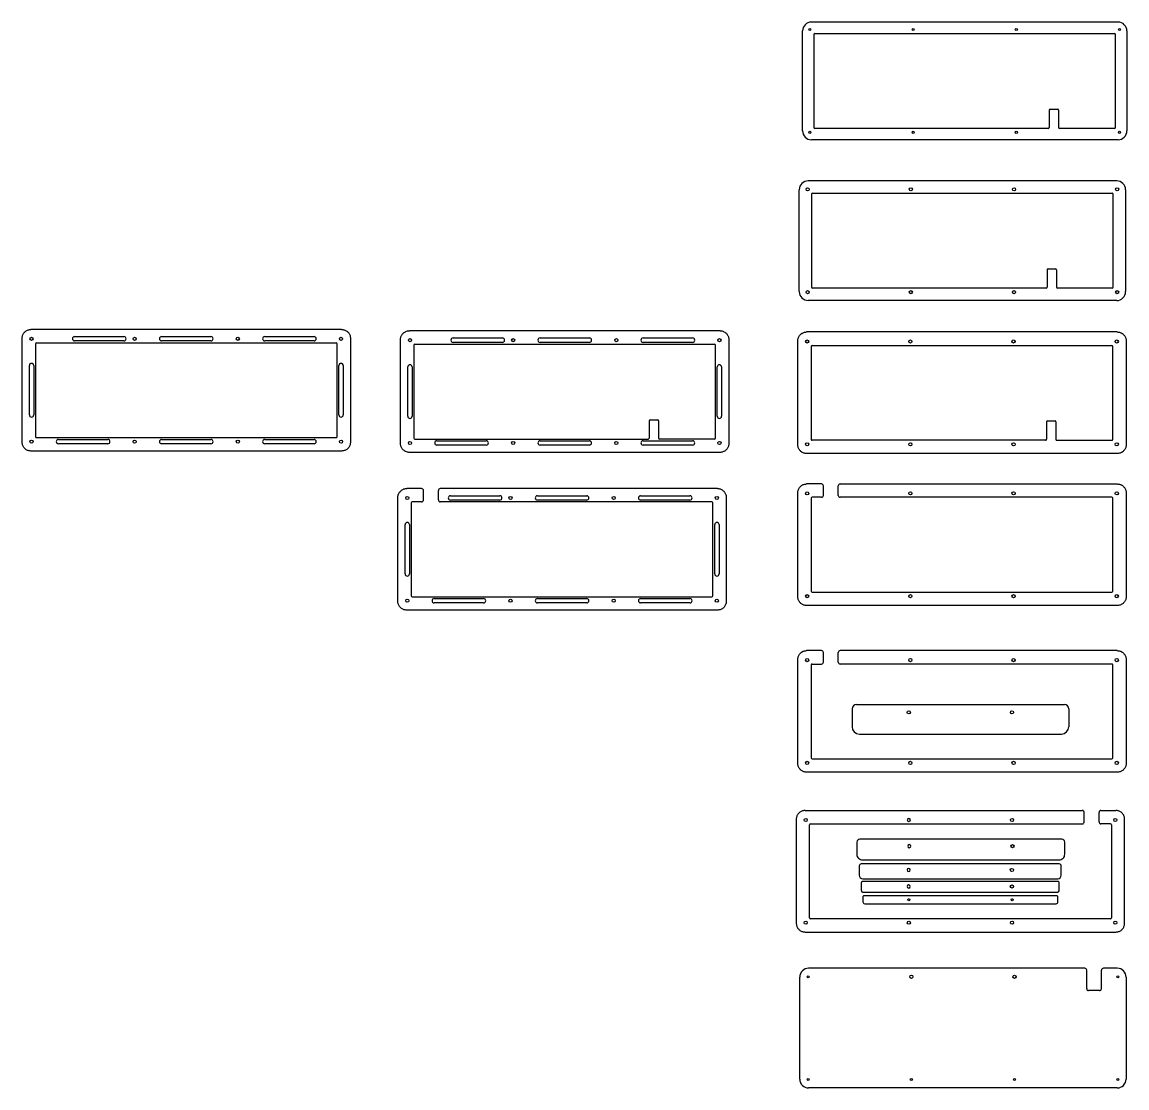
# Model space of a CAD drawing. Header units: inches. Extents: x -761 to 1468, y 32 to 1112.
# Drawn here: x -761 to 359, y 32 to 1112 of the extents above; entities that cross this region are included whole.
import ezdxf

# ---------------------------------------------------------------- set-up
doc = ezdxf.new("R2010")
doc.units = ezdxf.units.IN
doc.header["$MEASUREMENT"] = 0

msp = doc.modelspace()

# ---------------------------------------------------------------- linework, layer by layer
at = {"linetype": 'Continuous'}
for p, q in [((349.9, 1112.1), (39.1, 1112.1)), ((41.6, 1099.6), (41.6, 1005.4)), ((42.6, 1100.6), (346.4, 1100.6)), ((347.4, 1005.4), (347.4, 1099.6)), ((280.2, 1022.9), (280.2, 1005.4)), ((281.2, 1023.9), (288.7, 1023.9)), ((289.7, 1022.9), (289.7, 1005.4)), ((279.2, 1004.4), (42.6, 1004.4)), ((346.4, 1004.4), (290.7, 1004.4)), ((348.5, 951.2), (35.8, 951.2)), ((39.3, 937.6), (39.3, 843.4)), ((40.3, 938.6), (344, 938.6)), ((345, 843.4), (345, 937.6)), ((277.9, 861), (277.9, 843.4)), ((278.9, 862), (286.4, 862)), ((287.4, 861), (287.4, 843.4)), ((276.9, 842.4), (40.3, 842.4)), ((344, 842.4), (288.4, 842.4)), ((-437.1, 800.6), (-751.9, 800.6)), ((-53.5, 799.2), (-368.3, 799.2)), ((349.1, 798), (34.3, 798)), ((-747.3, 786.1), (-747.3, 691.9)), ((-746.3, 787.1), (-442.6, 787.1)), ((-707.6, 793.3), (-657.6, 793.3)), ((-657.6, 788.9), (-707.6, 788.9)), ((-619.5, 793.3), (-569.5, 793.3)), ((-569.5, 788.9), (-619.5, 788.9)), ((-514.9, 793.3), (-464.9, 793.3)), ((-464.9, 788.9), (-514.9, 788.9)), ((-441.6, 691.9), (-441.6, 786.1)), ((-363.8, 784.7), (-363.8, 690.5)), ((-362.8, 785.7), (-59.1, 785.7)), ((-324.1, 791.9), (-274.1, 791.9)), ((-274.1, 787.5), (-324.1, 787.5)), ((-235.9, 791.9), (-185.9, 791.9)), ((-185.9, 787.5), (-235.9, 787.5)), ((-131.4, 791.9), (-81.4, 791.9)), ((-81.4, 787.5), (-131.4, 787.5)), ((-58.1, 690.5), (-58.1, 784.7)), ((39.8, 784.4), (343.6, 784.4)), ((38.8, 783.4), (38.8, 689.2)), ((344.6, 689.2), (344.6, 783.4)), ((-753.5, 714), (-753.5, 764)), ((-749.1, 764), (-749.1, 714)), ((-439.8, 714), (-439.8, 764)), ((-435.4, 764), (-435.4, 714)), ((-370, 712.6), (-370, 762.6)), ((-365.6, 762.6), (-365.6, 712.6)), ((-56.3, 712.6), (-56.3, 762.6)), ((-51.9, 762.6), (-51.9, 712.6)), ((-125.2, 708), (-125.2, 690.5)), ((-124.2, 709), (-116.7, 709)), ((-115.7, 708), (-115.7, 690.5)), ((277.4, 706.8), (277.4, 689.2)), ((278.4, 707.8), (286, 707.8)), ((287, 706.8), (287, 689.2)), ((-746.3, 690.9), (-442.6, 690.9)), ((-724, 689.1), (-674, 689.1)), ((-674, 684.7), (-724, 684.7)), ((-619.5, 689.1), (-569.5, 689.1)), ((-569.5, 684.7), (-619.5, 684.7)), ((-514.9, 689.1), (-464.9, 689.1)), ((-464.9, 684.7), (-514.9, 684.7)), ((-362.8, 689.5), (-126.2, 689.5)), ((-340.5, 687.7), (-290.5, 687.7)), ((-290.5, 683.3), (-340.5, 683.3)), ((-235.9, 687.7), (-185.9, 687.7)), ((-185.9, 683.3), (-235.9, 683.3)), ((-131.4, 687.7), (-81.4, 687.7)), ((-81.4, 683.3), (-131.4, 683.3)), ((-59.1, 689.5), (-114.7, 689.5)), ((276.4, 688.2), (39.8, 688.2)), ((288, 688.2), (343.6, 688.2)), ((-356, 639.3), (-371, 639.3)), ((-56.2, 639.3), (-337, 639.3)), ((49.3, 644), (34.3, 644)), ((51.3, 632.4), (51.3, 642)), ((66.3, 632.4), (66.3, 642)), ((68.3, 644), (349.1, 644)), ((-354, 627.8), (-354, 637.3)), ((-339, 627.8), (-339, 637.3)), ((-326.7, 632), (-276.7, 632)), ((-276.7, 627.6), (-326.7, 627.6)), ((-238.6, 632), (-188.6, 632)), ((-188.6, 627.6), (-238.6, 627.6)), ((-134, 632), (-84, 632)), ((-84, 627.6), (-134, 627.6)), ((38.8, 629.4), (38.8, 535.2)), ((49.3, 630.4), (39.8, 630.4)), ((343.6, 630.4), (68.3, 630.4)), ((344.6, 535.2), (344.6, 629.4)), ((-366.5, 624.8), (-366.5, 530.6)), ((-356, 625.8), (-365.5, 625.8)), ((-61.7, 625.8), (-337, 625.8)), ((-60.7, 530.6), (-60.7, 624.8)), ((-372.7, 552.7), (-372.7, 602.7)), ((-368.3, 602.7), (-368.3, 552.7)), ((-58.9, 552.7), (-58.9, 602.7)), ((-54.5, 602.7), (-54.5, 552.7)), ((-365.5, 529.6), (-61.7, 529.6)), ((-343.2, 527.8), (-293.2, 527.8)), ((-238.6, 527.8), (-188.6, 527.8)), ((-134, 527.8), (-84, 527.8)), ((39.8, 534.2), (343.6, 534.2)), ((-293.2, 523.4), (-343.2, 523.4)), ((-188.6, 523.4), (-238.6, 523.4)), ((-84, 523.4), (-134, 523.4)), ((49.3, 475), (34.3, 475)), ((51.3, 463.4), (51.3, 473)), ((66.3, 463.4), (66.3, 473)), ((349.1, 475), (68.3, 475)), ((38.8, 460.4), (38.8, 366.2)), ((39.8, 461.4), (49.3, 461.4)), ((343.6, 461.4), (68.3, 461.4)), ((344.6, 366.2), (344.6, 460.4)), ((39.8, 365.2), (343.6, 365.2)), ((32.8, 313), (313.6, 313)), ((315.6, 301.4), (315.6, 311)), ((330.6, 301.4), (330.6, 311)), ((332.6, 313), (347.6, 313)), ((37.3, 204.2), (37.3, 298.4)), ((38.3, 299.4), (313.6, 299.4)), ((342.1, 299.4), (332.6, 299.4)), ((343.1, 298.4), (343.1, 204.2)), ((342.1, 203.2), (38.3, 203.2)), ((316.1, 153), (36.3, 153)), ((318.1, 132.4), (318.1, 151)), ((333.1, 132.4), (333.1, 151)), ((349.1, 153), (335.1, 153)), ((331.1, 130.4), (320.1, 130.4))]:
    msp.add_line(p, q, dxfattribs=at)
at = {"color": 0}
for p, q in [((30.1, 1001.9), (30.1, 1103.1)), ((358.9, 1103.1), (358.9, 1001.9)), ((349.9, 992.9), (39.1, 992.9)), ((26.8, 838.9), (26.8, 942.2)), ((357.5, 942.2), (357.5, 838.9)), ((348.5, 829.9), (35.8, 829.9)), ((-760.4, 794.4), (-760.2, 795)), ((-760.2, 795), (-759.9, 795.7)), ((-759.9, 795.7), (-759.5, 796.3)), ((-759.5, 796.3), (-759.1, 796.9)), ((-759.1, 796.9), (-758.7, 797.4)), ((-758.7, 797.4), (-758.2, 797.9)), ((-758.2, 797.9), (-757.7, 798.4)), ((-757.7, 798.4), (-757.2, 798.9)), ((-757.2, 798.9), (-756.6, 799.2)), ((-756.6, 799.2), (-755.9, 799.6)), ((-755.9, 799.6), (-755.3, 799.9)), ((-755.3, 799.9), (-754.6, 800.1)), ((-754.6, 800.1), (-754, 800.3)), ((-754, 800.3), (-753.3, 800.5)), ((-753.3, 800.5), (-752.6, 800.5)), ((-752.6, 800.5), (-751.9, 800.6)), ((-437.1, 800.6), (-436.4, 800.5)), ((-436.4, 800.5), (-435.7, 800.5)), ((-435.7, 800.5), (-435, 800.3)), ((-435, 800.3), (-434.3, 800.1)), ((-434.3, 800.1), (-433.6, 799.9)), ((-433.6, 799.9), (-433, 799.6)), ((-433, 799.6), (-432.4, 799.2)), ((-432.4, 799.2), (-431.8, 798.9)), ((-431.8, 798.9), (-431.2, 798.4)), ((-431.2, 798.4), (-430.7, 797.9)), ((-430.7, 797.9), (-430.2, 797.4)), ((-430.2, 797.4), (-429.8, 796.9)), ((-429.8, 796.9), (-429.4, 796.3)), ((-429.4, 796.3), (-429, 795.7)), ((-429, 795.7), (-428.7, 795)), ((-428.7, 795), (-428.5, 794.4)), ((-376, 794.9), (-375.6, 795.5)), ((-375.6, 795.5), (-375.2, 796.1)), ((-375.2, 796.1), (-374.7, 796.6)), ((-374.7, 796.6), (-374.2, 797.1)), ((-374.2, 797.1), (-373.6, 797.5)), ((-373.6, 797.5), (-373, 797.9)), ((-373, 797.9), (-372.4, 798.3)), ((-372.4, 798.3), (-371.8, 798.6)), ((-371.8, 798.6), (-371.1, 798.8)), ((-371.1, 798.8), (-370.4, 799)), ((-370.4, 799), (-369.7, 799.1)), ((-369.7, 799.1), (-369, 799.2)), ((-369, 799.2), (-368.3, 799.2)), ((-53.5, 799.2), (-52.8, 799.2)), ((-52.8, 799.2), (-52.1, 799.1)), ((-52.1, 799.1), (-51.4, 799)), ((-51.4, 799), (-50.8, 798.8)), ((-50.8, 798.8), (-50.1, 798.6)), ((-50.1, 798.6), (-49.5, 798.3)), ((-49.5, 798.3), (-48.8, 797.9)), ((-48.8, 797.9), (-48.2, 797.5)), ((-48.2, 797.5), (-47.7, 797.1)), ((-47.7, 797.1), (-47.2, 796.6)), ((-47.2, 796.6), (-46.7, 796.1)), ((-46.7, 796.1), (-46.3, 795.5)), ((-46.3, 795.5), (-45.9, 794.9)), ((27.5, 794.8), (27.9, 795.3)), ((27.9, 795.3), (28.5, 795.8)), ((28.5, 795.8), (29, 796.3)), ((29, 796.3), (29.6, 796.6)), ((29.6, 796.6), (30.2, 797)), ((30.2, 797), (30.9, 797.3)), ((30.9, 797.3), (31.5, 797.5)), ((31.5, 797.5), (32.2, 797.7)), ((32.2, 797.7), (32.9, 797.9)), ((32.9, 797.9), (33.6, 797.9)), ((33.6, 797.9), (34.3, 798)), ((349.1, 798), (349.8, 797.9)), ((349.8, 797.9), (350.5, 797.9)), ((350.5, 797.9), (351.2, 797.7)), ((351.2, 797.7), (351.9, 797.5)), ((351.9, 797.5), (352.6, 797.3)), ((352.6, 797.3), (353.2, 797)), ((353.2, 797), (353.8, 796.6)), ((353.8, 796.6), (354.4, 796.3)), ((354.4, 796.3), (355, 795.8)), ((355, 795.8), (355.5, 795.3)), ((355.5, 795.3), (355.9, 794.8)), ((-760.9, 791.6), (-760.8, 792.3)), ((-760.9, 686.3), (-760.9, 791.6)), ((-760.8, 793), (-760.6, 793.7)), ((-760.8, 792.3), (-760.8, 793)), ((-760.6, 793.7), (-760.4, 794.4)), ((-428.5, 794.4), (-428.3, 793.7)), ((-428.3, 793.7), (-428.2, 793)), ((-428.2, 793), (-428.1, 792.3)), ((-428.1, 792.3), (-428.1, 791.6)), ((-428.1, 791.6), (-428.1, 686.3)), ((-377.3, 790.9), (-377.2, 791.6)), ((-377.3, 790.2), (-377.3, 790.9)), ((-377.3, 685), (-377.3, 790.2)), ((-377.2, 791.6), (-377.1, 792.3)), ((-377.1, 792.3), (-376.9, 793)), ((-376.9, 793), (-376.7, 793.7)), ((-376.7, 793.7), (-376.4, 794.3)), ((-376.4, 794.3), (-376, 794.9)), ((-45.9, 794.9), (-45.5, 794.3)), ((-45.5, 794.3), (-45.2, 793.7)), ((-45.2, 793.7), (-45, 793)), ((-45, 793), (-44.8, 792.3)), ((-44.8, 792.3), (-44.6, 791.6)), ((-44.6, 791.6), (-44.6, 790.9)), ((-44.6, 790.9), (-44.5, 790.2)), ((-44.5, 790.2), (-44.5, 685)), ((25.3, 789.7), (25.4, 790.4)), ((25.3, 789), (25.3, 789.7)), ((25.3, 683.7), (25.3, 789)), ((25.4, 790.4), (25.6, 791.1)), ((25.6, 791.1), (25.7, 791.8)), ((25.7, 791.8), (26, 792.4)), ((26, 792.4), (26.3, 793.1)), ((26.3, 793.1), (26.6, 793.7)), ((26.6, 793.7), (27, 794.3)), ((27, 794.3), (27.5, 794.8)), ((355.9, 794.8), (356.4, 794.3)), ((356.4, 794.3), (356.8, 793.7)), ((356.8, 793.7), (357.1, 793.1)), ((357.1, 793.1), (357.4, 792.4)), ((357.4, 792.4), (357.7, 791.8)), ((357.7, 791.8), (357.9, 791.1)), ((357.9, 791.1), (358, 790.4)), ((358, 790.4), (358.1, 789.7)), ((358.1, 789.7), (358.1, 789)), ((358.1, 789), (358.1, 683.7)), ((-760.8, 685.6), (-760.9, 686.3)), ((-760.8, 684.9), (-760.8, 685.6)), ((-760.6, 684.2), (-760.8, 684.9)), ((-760.4, 683.5), (-760.6, 684.2)), ((-760.2, 682.9), (-760.4, 683.5)), ((-428.5, 683.5), (-428.7, 682.9)), ((-428.3, 684.2), (-428.5, 683.5)), ((-428.2, 684.9), (-428.3, 684.2)), ((-428.1, 685.6), (-428.2, 684.9)), ((-428.1, 686.3), (-428.1, 685.6)), ((-377.3, 684.3), (-377.3, 685)), ((-377.2, 683.6), (-377.3, 684.3)), ((-377.1, 682.9), (-377.2, 683.6)), ((-44.6, 683.6), (-44.8, 682.9)), ((-44.5, 685), (-44.6, 684.3)), ((-44.6, 684.3), (-44.6, 683.6)), ((25.3, 683), (25.3, 683.7)), ((358.1, 683.7), (358.1, 683)), ((-759.9, 682.2), (-760.2, 682.9)), ((-759.5, 681.6), (-759.9, 682.2)), ((-759.1, 681), (-759.5, 681.6)), ((-758.7, 680.5), (-759.1, 681)), ((-758.2, 680), (-758.7, 680.5)), ((-757.7, 679.5), (-758.2, 680)), ((-757.2, 679), (-757.7, 679.5)), ((-756.6, 678.7), (-757.2, 679)), ((-755.9, 678.3), (-756.6, 678.7)), ((-755.3, 678), (-755.9, 678.3)), ((-754.6, 677.8), (-755.3, 678)), ((-754, 677.6), (-754.6, 677.8)), ((-753.3, 677.4), (-754, 677.6)), ((-752.6, 677.4), (-753.3, 677.4)), ((-751.9, 677.3), (-752.6, 677.4)), ((-437.1, 677.3), (-751.9, 677.3)), ((-436.4, 677.4), (-437.1, 677.3)), ((-435.7, 677.4), (-436.4, 677.4)), ((-435, 677.6), (-435.7, 677.4)), ((-434.3, 677.8), (-435, 677.6)), ((-433.6, 678), (-434.3, 677.8)), ((-433, 678.3), (-433.6, 678)), ((-432.4, 678.7), (-433, 678.3)), ((-431.8, 679), (-432.4, 678.7)), ((-431.2, 679.5), (-431.8, 679)), ((-430.7, 680), (-431.2, 679.5)), ((-430.2, 680.5), (-430.7, 680)), ((-429.8, 681), (-430.2, 680.5)), ((-429.4, 681.6), (-429.8, 681)), ((-429, 682.2), (-429.4, 681.6)), ((-428.7, 682.9), (-429, 682.2)), ((-376.9, 682.2), (-377.1, 682.9)), ((-376.7, 681.5), (-376.9, 682.2)), ((-376.4, 680.9), (-376.7, 681.5)), ((-376, 680.3), (-376.4, 680.9)), ((-375.6, 679.7), (-376, 680.3)), ((-375.2, 679.1), (-375.6, 679.7)), ((-374.7, 678.6), (-375.2, 679.1)), ((-374.2, 678.1), (-374.7, 678.6)), ((-373.6, 677.7), (-374.2, 678.1)), ((-373, 677.3), (-373.6, 677.7)), ((-372.4, 677), (-373, 677.3)), ((-371.8, 676.7), (-372.4, 677)), ((-371.1, 676.4), (-371.8, 676.7)), ((-370.4, 676.2), (-371.1, 676.4)), ((-369.7, 676.1), (-370.4, 676.2)), ((-369, 676), (-369.7, 676.1)), ((-368.3, 676), (-369, 676)), ((-53.5, 676), (-368.3, 676)), ((-52.8, 676), (-53.5, 676)), ((-52.1, 676.1), (-52.8, 676)), ((-51.4, 676.2), (-52.1, 676.1)), ((-50.8, 676.4), (-51.4, 676.2)), ((-50.1, 676.7), (-50.8, 676.4)), ((-49.5, 677), (-50.1, 676.7)), ((-48.8, 677.3), (-49.5, 677)), ((-48.2, 677.7), (-48.8, 677.3)), ((-47.7, 678.1), (-48.2, 677.7)), ((-47.2, 678.6), (-47.7, 678.1)), ((-46.7, 679.1), (-47.2, 678.6)), ((-46.3, 679.7), (-46.7, 679.1)), ((-45.9, 680.3), (-46.3, 679.7)), ((-45.5, 680.9), (-45.9, 680.3)), ((-45.2, 681.5), (-45.5, 680.9)), ((-45, 682.2), (-45.2, 681.5)), ((-44.8, 682.9), (-45, 682.2)), ((25.4, 682.3), (25.3, 683)), ((25.6, 681.6), (25.4, 682.3)), ((25.7, 680.9), (25.6, 681.6)), ((26, 680.3), (25.7, 680.9)), ((26.3, 679.6), (26, 680.3)), ((26.6, 679), (26.3, 679.6)), ((27, 678.4), (26.6, 679)), ((27.5, 677.9), (27, 678.4)), ((27.9, 677.4), (27.5, 677.9)), ((28.5, 676.9), (27.9, 677.4)), ((29, 676.4), (28.5, 676.9)), ((29.6, 676), (29, 676.4)), ((30.2, 675.7), (29.6, 676)), ((30.9, 675.4), (30.2, 675.7)), ((31.5, 675.2), (30.9, 675.4)), ((32.2, 675), (31.5, 675.2)), ((32.9, 674.8), (32.2, 675)), ((33.6, 674.8), (32.9, 674.8)), ((34.3, 674.7), (33.6, 674.8)), ((349.1, 674.7), (34.3, 674.7)), ((349.8, 674.8), (349.1, 674.7)), ((350.5, 674.8), (349.8, 674.8)), ((351.2, 675), (350.5, 674.8)), ((351.9, 675.2), (351.2, 675)), ((352.6, 675.4), (351.9, 675.2)), ((353.2, 675.7), (352.6, 675.4)), ((353.8, 676), (353.2, 675.7)), ((354.4, 676.4), (353.8, 676)), ((355, 676.9), (354.4, 676.4)), ((355.5, 677.4), (355, 676.9)), ((355.9, 677.9), (355.5, 677.4)), ((356.4, 678.4), (355.9, 677.9)), ((356.8, 679), (356.4, 678.4)), ((357.1, 679.6), (356.8, 679)), ((357.4, 680.3), (357.1, 679.6)), ((357.7, 680.9), (357.4, 680.3)), ((357.9, 681.6), (357.7, 680.9)), ((358, 682.3), (357.9, 681.6)), ((358.1, 683), (358, 682.3)), ((-375.7, 638), (-375.1, 638.3)), ((-375.1, 638.3), (-374.4, 638.6)), ((-374.4, 638.6), (-373.8, 638.9)), ((-373.8, 638.9), (-373.1, 639)), ((-373.1, 639), (-372.4, 639.2)), ((-372.4, 639.2), (-371.7, 639.3)), ((-371.7, 639.3), (-371, 639.3)), ((-56.2, 639.3), (-55.5, 639.3)), ((-55.5, 639.3), (-54.8, 639.2)), ((-54.8, 639.2), (-54.1, 639)), ((-54.1, 639), (-53.4, 638.9)), ((-53.4, 638.9), (-52.7, 638.6)), ((-52.7, 638.6), (-52.1, 638.3)), ((-52.1, 638.3), (-51.5, 638)), ((25.7, 637.8), (26, 638.4)), ((26, 638.4), (26.3, 639.1)), ((26.3, 639.1), (26.6, 639.7)), ((26.6, 639.7), (27, 640.3)), ((27, 640.3), (27.5, 640.8)), ((27.5, 640.8), (27.9, 641.3)), ((27.9, 641.3), (28.5, 641.8)), ((28.5, 641.8), (29, 642.3)), ((29, 642.3), (29.6, 642.6)), ((29.6, 642.6), (30.2, 643)), ((30.2, 643), (30.9, 643.3)), ((30.9, 643.3), (31.5, 643.5)), ((31.5, 643.5), (32.2, 643.7)), ((32.2, 643.7), (32.9, 643.9)), ((32.9, 643.9), (33.6, 643.9)), ((33.6, 643.9), (34.3, 644)), ((349.1, 644), (349.8, 643.9)), ((349.8, 643.9), (350.5, 643.9)), ((350.5, 643.9), (351.2, 643.7)), ((351.2, 643.7), (351.9, 643.5)), ((351.9, 643.5), (352.6, 643.3)), ((352.6, 643.3), (353.2, 643)), ((353.2, 643), (353.8, 642.6)), ((353.8, 642.6), (354.4, 642.3)), ((354.4, 642.3), (355, 641.8)), ((355, 641.8), (355.5, 641.3)), ((355.5, 641.3), (355.9, 640.8)), ((355.9, 640.8), (356.4, 640.3)), ((356.4, 640.3), (356.8, 639.7)), ((356.8, 639.7), (357.1, 639.1)), ((357.1, 639.1), (357.4, 638.4)), ((357.4, 638.4), (357.7, 637.8)), ((-380, 631), (-379.9, 631.7)), ((-380, 630.3), (-380, 631)), ((-380, 525), (-380, 630.3)), ((-379.9, 631.7), (-379.7, 632.4)), ((-379.7, 632.4), (-379.6, 633.1)), ((-379.6, 633.1), (-379.3, 633.7)), ((-379.3, 633.7), (-379, 634.4)), ((-379, 634.4), (-378.7, 635)), ((-378.7, 635), (-378.3, 635.6)), ((-378.3, 635.6), (-377.8, 636.1)), ((-377.8, 636.1), (-377.4, 636.7)), ((-377.4, 636.7), (-376.8, 637.1)), ((-376.8, 637.1), (-376.3, 637.6)), ((-376.3, 637.6), (-375.7, 638)), ((-51.5, 638), (-50.9, 637.6)), ((-50.9, 637.6), (-50.3, 637.1)), ((-50.3, 637.1), (-49.8, 636.7)), ((-49.8, 636.7), (-49.3, 636.1)), ((-49.3, 636.1), (-48.9, 635.6)), ((-48.9, 635.6), (-48.5, 635)), ((-48.5, 635), (-48.2, 634.4)), ((-48.2, 634.4), (-47.9, 633.7)), ((-47.9, 633.7), (-47.6, 633.1)), ((-47.6, 633.1), (-47.4, 632.4)), ((-47.4, 632.4), (-47.3, 631.7)), ((-47.3, 631.7), (-47.2, 631)), ((-47.2, 631), (-47.2, 630.3)), ((-47.2, 630.3), (-47.2, 525)), ((25.3, 635.7), (25.4, 636.4)), ((25.3, 635), (25.3, 635.7)), ((25.3, 529.7), (25.3, 635)), ((25.4, 636.4), (25.6, 637.1)), ((25.6, 637.1), (25.7, 637.8)), ((357.7, 637.8), (357.9, 637.1)), ((357.9, 637.1), (358, 636.4)), ((358, 636.4), (358.1, 635.7)), ((358.1, 635.7), (358.1, 635)), ((358.1, 635), (358.1, 529.7)), ((25.3, 529), (25.3, 529.7)), ((25.4, 528.3), (25.3, 529)), ((25.6, 527.6), (25.4, 528.3)), ((25.7, 526.9), (25.6, 527.6)), ((26, 526.3), (25.7, 526.9)), ((26.3, 525.6), (26, 526.3)), ((357.4, 526.3), (357.1, 525.6)), ((357.7, 526.9), (357.4, 526.3)), ((357.9, 527.6), (357.7, 526.9)), ((358, 528.3), (357.9, 527.6)), ((358.1, 529), (358, 528.3)), ((358.1, 529.7), (358.1, 529)), ((-380, 524.3), (-380, 525)), ((-379.9, 523.6), (-380, 524.3)), ((-379.7, 522.9), (-379.9, 523.6)), ((-379.6, 522.3), (-379.7, 522.9)), ((-379.3, 521.6), (-379.6, 522.3)), ((-379, 521), (-379.3, 521.6)), ((-378.7, 520.3), (-379, 521)), ((-378.3, 519.8), (-378.7, 520.3)), ((-377.8, 519.2), (-378.3, 519.8)), ((-377.4, 518.7), (-377.8, 519.2)), ((-376.8, 518.2), (-377.4, 518.7)), ((-376.3, 517.8), (-376.8, 518.2)), ((-375.7, 517.4), (-376.3, 517.8)), ((-375.1, 517), (-375.7, 517.4)), ((-374.4, 516.7), (-375.1, 517)), ((-373.8, 516.5), (-374.4, 516.7)), ((-373.1, 516.3), (-373.8, 516.5)), ((-372.4, 516.2), (-373.1, 516.3)), ((-371.7, 516.1), (-372.4, 516.2)), ((-371, 516), (-371.7, 516.1)), ((-56.2, 516), (-371, 516)), ((-55.5, 516.1), (-56.2, 516)), ((-54.8, 516.2), (-55.5, 516.1)), ((-54.1, 516.3), (-54.8, 516.2)), ((-53.4, 516.5), (-54.1, 516.3)), ((-52.7, 516.7), (-53.4, 516.5)), ((-52.1, 517), (-52.7, 516.7)), ((-51.5, 517.4), (-52.1, 517)), ((-50.9, 517.8), (-51.5, 517.4)), ((-50.3, 518.2), (-50.9, 517.8)), ((-49.8, 518.7), (-50.3, 518.2)), ((-49.3, 519.2), (-49.8, 518.7)), ((-48.9, 519.8), (-49.3, 519.2)), ((-48.5, 520.3), (-48.9, 519.8)), ((-48.2, 521), (-48.5, 520.3)), ((-47.9, 521.6), (-48.2, 521)), ((-47.6, 522.3), (-47.9, 521.6)), ((-47.4, 522.9), (-47.6, 522.3)), ((-47.3, 523.6), (-47.4, 522.9)), ((-47.2, 524.3), (-47.3, 523.6)), ((-47.2, 525), (-47.2, 524.3)), ((26.6, 525), (26.3, 525.6)), ((27, 524.4), (26.6, 525)), ((27.5, 523.9), (27, 524.4)), ((27.9, 523.4), (27.5, 523.9)), ((28.5, 522.9), (27.9, 523.4)), ((29, 522.4), (28.5, 522.9)), ((29.6, 522), (29, 522.4)), ((30.2, 521.7), (29.6, 522)), ((30.9, 521.4), (30.2, 521.7)), ((31.5, 521.2), (30.9, 521.4)), ((32.2, 521), (31.5, 521.2)), ((32.9, 520.8), (32.2, 521)), ((33.6, 520.8), (32.9, 520.8)), ((34.3, 520.7), (33.6, 520.8)), ((349.1, 520.7), (34.3, 520.7)), ((349.8, 520.8), (349.1, 520.7)), ((350.5, 520.8), (349.8, 520.8)), ((351.2, 521), (350.5, 520.8)), ((351.9, 521.2), (351.2, 521)), ((352.6, 521.4), (351.9, 521.2)), ((353.2, 521.7), (352.6, 521.4)), ((353.8, 522), (353.2, 521.7)), ((354.4, 522.4), (353.8, 522)), ((355, 522.9), (354.4, 522.4)), ((355.5, 523.4), (355, 522.9)), ((355.9, 523.9), (355.5, 523.4)), ((356.4, 524.4), (355.9, 523.9)), ((356.8, 525), (356.4, 524.4)), ((357.1, 525.6), (356.8, 525)), ((26.3, 470.1), (26.6, 470.7)), ((26.6, 470.7), (27, 471.3)), ((27, 471.3), (27.5, 471.8)), ((27.5, 471.8), (27.9, 472.3)), ((27.9, 472.3), (28.5, 472.8)), ((28.5, 472.8), (29, 473.3)), ((29, 473.3), (29.6, 473.6)), ((29.6, 473.6), (30.2, 474)), ((30.2, 474), (30.9, 474.3)), ((30.9, 474.3), (31.5, 474.5)), ((31.5, 474.5), (32.2, 474.7)), ((32.2, 474.7), (32.9, 474.9)), ((32.9, 474.9), (33.6, 474.9)), ((33.6, 474.9), (34.3, 475)), ((349.1, 475), (349.8, 474.9)), ((349.8, 474.9), (350.5, 474.9)), ((350.5, 474.9), (351.2, 474.7)), ((351.2, 474.7), (351.9, 474.5)), ((351.9, 474.5), (352.6, 474.3)), ((352.6, 474.3), (353.2, 474)), ((353.2, 474), (353.8, 473.6)), ((353.8, 473.6), (354.4, 473.3)), ((354.4, 473.3), (355, 472.8)), ((355, 472.8), (355.5, 472.3)), ((355.5, 472.3), (355.9, 471.8)), ((355.9, 471.8), (356.4, 471.3)), ((356.4, 471.3), (356.8, 470.7)), ((356.8, 470.7), (357.1, 470.1)), ((25.3, 466.7), (25.4, 467.4)), ((25.3, 466), (25.3, 466.7)), ((25.3, 360.7), (25.3, 466)), ((25.4, 467.4), (25.6, 468.1)), ((25.6, 468.1), (25.7, 468.8)), ((25.7, 468.8), (26, 469.4)), ((26, 469.4), (26.3, 470.1)), ((357.1, 470.1), (357.4, 469.4)), ((357.4, 469.4), (357.7, 468.8)), ((357.7, 468.8), (357.9, 468.1)), ((357.9, 468.1), (358, 467.4)), ((358, 467.4), (358.1, 466.7)), ((358.1, 466.7), (358.1, 466)), ((358.1, 466), (358.1, 360.7)), ((25.3, 360), (25.3, 360.7)), ((25.4, 359.3), (25.3, 360)), ((25.6, 358.6), (25.4, 359.3)), ((25.7, 357.9), (25.6, 358.6)), ((357.9, 358.6), (357.7, 357.9)), ((358, 359.3), (357.9, 358.6)), ((358.1, 360), (358, 359.3)), ((358.1, 360.7), (358.1, 360)), ((26, 357.3), (25.7, 357.9)), ((26.3, 356.6), (26, 357.3)), ((26.6, 356), (26.3, 356.6)), ((27, 355.4), (26.6, 356)), ((27.5, 354.9), (27, 355.4)), ((27.9, 354.4), (27.5, 354.9)), ((28.5, 353.9), (27.9, 354.4)), ((29, 353.4), (28.5, 353.9)), ((29.6, 353), (29, 353.4)), ((30.2, 352.7), (29.6, 353)), ((30.9, 352.4), (30.2, 352.7)), ((31.5, 352.2), (30.9, 352.4)), ((32.2, 352), (31.5, 352.2)), ((32.9, 351.8), (32.2, 352)), ((33.6, 351.8), (32.9, 351.8)), ((34.3, 351.7), (33.6, 351.8)), ((349.1, 351.7), (34.3, 351.7)), ((349.8, 351.8), (349.1, 351.7)), ((350.5, 351.8), (349.8, 351.8)), ((351.2, 352), (350.5, 351.8)), ((351.9, 352.2), (351.2, 352)), ((352.6, 352.4), (351.9, 352.2)), ((353.2, 352.7), (352.6, 352.4)), ((353.8, 353), (353.2, 352.7)), ((354.4, 353.4), (353.8, 353)), ((355, 353.9), (354.4, 353.4)), ((355.5, 354.4), (355, 353.9)), ((355.9, 354.9), (355.5, 354.4)), ((356.4, 355.4), (355.9, 354.9)), ((356.8, 356), (356.4, 355.4)), ((357.1, 356.6), (356.8, 356)), ((357.4, 357.3), (357.1, 356.6)), ((357.7, 357.9), (357.4, 357.3)), ((23.9, 305.4), (23.8, 304.7)), ((23.8, 304.7), (23.8, 304)), ((23.8, 304), (23.8, 198.7)), ((24, 306.1), (23.9, 305.4)), ((24.2, 306.8), (24, 306.1)), ((24.5, 307.4), (24.2, 306.8)), ((24.8, 308.1), (24.5, 307.4)), ((25.1, 308.7), (24.8, 308.1)), ((25.5, 309.3), (25.1, 308.7)), ((25.9, 309.8), (25.5, 309.3)), ((26.4, 310.3), (25.9, 309.8)), ((26.9, 310.8), (26.4, 310.3)), ((27.5, 311.3), (26.9, 310.8)), ((28.1, 311.6), (27.5, 311.3)), ((28.7, 312), (28.1, 311.6)), ((29.3, 312.3), (28.7, 312)), ((30, 312.5), (29.3, 312.3)), ((30.7, 312.7), (30, 312.5)), ((31.4, 312.9), (30.7, 312.7)), ((32.1, 312.9), (31.4, 312.9)), ((32.8, 313), (32.1, 312.9)), ((348.3, 312.9), (347.6, 313)), ((349, 312.9), (348.3, 312.9)), ((349.7, 312.7), (349, 312.9)), ((350.4, 312.5), (349.7, 312.7)), ((351, 312.3), (350.4, 312.5)), ((351.7, 312), (351, 312.3)), ((352.3, 311.6), (351.7, 312)), ((352.9, 311.3), (352.3, 311.6)), ((353.4, 310.8), (352.9, 311.3)), ((353.9, 310.3), (353.4, 310.8)), ((354.4, 309.8), (353.9, 310.3)), ((354.9, 309.3), (354.4, 309.8)), ((355.3, 308.7), (354.9, 309.3)), ((355.6, 308.1), (355.3, 308.7)), ((355.9, 307.4), (355.6, 308.1)), ((356.1, 306.8), (355.9, 307.4)), ((356.3, 306.1), (356.1, 306.8)), ((356.5, 305.4), (356.3, 306.1)), ((356.6, 304.7), (356.5, 305.4)), ((356.6, 304), (356.6, 304.7)), ((356.6, 198.7), (356.6, 304)), ((23.8, 198.7), (23.8, 198)), ((23.8, 198), (23.9, 197.3)), ((23.9, 197.3), (24, 196.6)), ((24, 196.6), (24.2, 195.9)), ((24.2, 195.9), (24.5, 195.3)), ((24.5, 195.3), (24.8, 194.6)), ((24.8, 194.6), (25.1, 194)), ((25.1, 194), (25.5, 193.4)), ((25.5, 193.4), (25.9, 192.9)), ((25.9, 192.9), (26.4, 192.4)), ((26.4, 192.4), (26.9, 191.9)), ((26.9, 191.9), (27.5, 191.4)), ((27.5, 191.4), (28.1, 191)), ((28.1, 191), (28.7, 190.7)), ((28.7, 190.7), (29.3, 190.4)), ((29.3, 190.4), (30, 190.2)), ((350.4, 190.2), (351, 190.4)), ((351, 190.4), (351.7, 190.7)), ((351.7, 190.7), (352.3, 191)), ((352.3, 191), (352.9, 191.4)), ((352.9, 191.4), (353.4, 191.9)), ((353.4, 191.9), (353.9, 192.4)), ((353.9, 192.4), (354.4, 192.9)), ((354.4, 192.9), (354.9, 193.4)), ((354.9, 193.4), (355.3, 194)), ((355.3, 194), (355.6, 194.6)), ((355.6, 194.6), (355.9, 195.3)), ((355.9, 195.3), (356.1, 195.9)), ((356.1, 195.9), (356.3, 196.6)), ((356.3, 196.6), (356.5, 197.3)), ((356.5, 197.3), (356.6, 198)), ((356.6, 198), (356.6, 198.7)), ((30, 190.2), (30.7, 190)), ((30.7, 190), (31.4, 189.8)), ((31.4, 189.8), (32.1, 189.8)), ((32.1, 189.8), (32.8, 189.7)), ((32.8, 189.7), (347.6, 189.7)), ((347.6, 189.7), (348.3, 189.8)), ((348.3, 189.8), (349, 189.8)), ((349, 189.8), (349.7, 190)), ((349.7, 190), (350.4, 190.2)), ((27.3, 40.7), (27.3, 144)), ((358.1, 144), (358.1, 40.7)), ((349.1, 31.7), (36.3, 31.7))]:
    msp.add_line(p, q, dxfattribs=at)
for p, q in [((80.3, 415.9), (80.3, 397.9)), ((84.8, 420.4), (295.5, 420.4)), ((300, 415.9), (300, 397.9)), ((87.8, 390.4), (292.5, 390.4))]:
    msp.add_line(p, q)
at = {"linetype": 'Continuous'}
for points in [[(295.9, 280.9, 0.414214), (292.9, 283.9), (88.2, 283.9, 0.414214), (85.2, 280.9), (85.2, 268.6, 0.414214), (90.9, 262.9), (290.2, 262.9, 0.414214), (295.9, 268.6)], [(292.3, 256.8, 0.414214), (290.3, 258.8), (89.6, 258.8, 0.414214), (87.6, 256.8), (87.6, 247.4, 0.414214), (91.2, 243.8), (288.7, 243.8, 0.414214), (292.3, 247.4)], [(290.3, 239.5, 0.414214), (288.8, 241), (91.1, 241, 0.414214), (89.6, 239.5), (89.6, 232.2, 0.414214), (91.8, 230), (288.1, 230, 0.414214), (290.3, 232.2)], [(287.8, 226.5), (92.5, 226.5, 0.414214), (91.3, 225.3), (91.3, 220.3, 0.414214), (93.1, 218.5), (287.2, 218.5, 0.414214), (289, 220.3), (289, 225.3, 0.414214)]]:
    msp.add_lwpolyline(points, format="xyb", close=True, dxfattribs=at)
for centre, radius in [((37.6, 1104.6), 1.05), ((142.2, 1104.6), 1.05), ((246.8, 1104.6), 1.05), ((351.4, 1104.6), 1.05), ((37.6, 1000.4), 1.05), ((142.2, 1000.4), 1.05), ((246.8, 1000.4), 1.05), ((351.4, 1000.4), 1.05), ((35.3, 942.6), 1.6), ((139.9, 942.6), 1.6), ((349, 942.6), 1.6), ((35.3, 838.4), 1.6), ((139.9, 838.4), 1.6), ((244.5, 838.4), 1.6), ((349, 838.4), 1.6), ((-751.3, 791.1), 1.6), ((-646.8, 791.1), 1.6), ((-437.6, 791.1), 1.6), ((-367.8, 789.7), 1.6), ((-263.2, 789.7), 1.6), ((-54.1, 789.7), 1.6), ((34.8, 788.4), 1.6), ((139.4, 788.4), 1.6), ((348.6, 788.4), 1.6), ((-751.3, 686.9), 1.6), ((-646.8, 686.9), 1.6), ((-542.2, 686.9), 1.6), ((-437.6, 686.9), 1.6), ((-367.8, 685.5), 1.6), ((-263.2, 685.5), 1.6), ((-158.6, 685.5), 1.6), ((-54.1, 685.5), 1.6), ((34.8, 684.2), 1.6), ((139.4, 684.2), 1.6), ((244, 684.2), 1.6), ((348.6, 684.2), 1.6), ((-370.5, 629.8), 1.6), ((-265.9, 629.8), 1.6), ((-56.7, 629.8), 1.6), ((34.8, 634.4), 1.6), ((139.4, 634.4), 1.6), ((348.6, 634.4), 1.6), ((-370.5, 525.6), 1.6), ((-265.9, 525.6), 1.6), ((-161.3, 525.6), 1.6), ((-56.7, 525.6), 1.6), ((34.8, 530.2), 1.6), ((139.4, 530.2), 1.6), ((244, 530.2), 1.6), ((348.6, 530.2), 1.6), ((34.8, 465.4), 1.6), ((139.4, 465.4), 1.6), ((348.6, 465.4), 1.6), ((137.8, 412.4), 1.6), ((242.4, 412.4), 1.6), ((34.8, 361.2), 1.6), ((139.4, 361.2), 1.6), ((244, 361.2), 1.6), ((348.6, 361.2), 1.6), ((33.3, 303.4), 1.6), ((242.5, 303.4), 1.6), ((347.1, 303.4), 1.6), ((242.9, 276.8), 1.6), ((242.3, 252.7), 1.6), ((242.3, 235.9), 1.6), ((137.9, 222.5), 1.05), ((242.5, 222.5), 1.05), ((33.3, 199.2), 1.6), ((137.9, 199.2), 1.6), ((242.5, 199.2), 1.6), ((347.1, 199.2), 1.6), ((140.4, 144.4), 1.6), ((35.8, 144.4), 1.05), ((349.6, 144.4), 1.05), ((35.8, 40.2), 1.05), ((140.4, 40.2), 1.05), ((245, 40.2), 1.05), ((349.6, 40.2), 1.05)]:
    msp.add_circle(centre, radius, dxfattribs=at)
for centre, radius, start, end in [((39.1, 1103.1), 9, 90, 180), ((349.9, 1103.1), 9, 0, 90), ((42.6, 1099.6), 1, 90, 180), ((346.4, 1099.6), 1, 0, 90), ((281.2, 1022.9), 1, 90, 180), ((288.7, 1022.9), 1, 0, 90), ((42.6, 1005.4), 1, 180, 270), ((279.2, 1005.4), 1, 270, 0), ((290.7, 1005.4), 1, 180, 270), ((346.4, 1005.4), 1, 270, 0), ((35.8, 942.2), 9, 90, 180), ((348.5, 942.2), 9, 0, 90), ((40.3, 937.6), 1, 90, 180), ((344, 937.6), 1, 0, 90), ((278.9, 861), 1, 90, 180), ((286.4, 861), 1, 0, 90), ((40.3, 843.4), 1, 180, 270), ((276.9, 843.4), 1, 270, 0), ((288.4, 843.4), 1, 180, 270), ((344, 843.4), 1, 270, 0), ((-746.3, 786.1), 1, 90, 180), ((-707.6, 791.1), 2.2, 90, 270), ((-657.6, 791.1), 2.2, 270, 90), ((-619.5, 791.1), 2.2, 90, 270), ((-569.5, 791.1), 2.2, 270, 90), ((-514.9, 791.1), 2.2, 90, 270), ((-464.9, 791.1), 2.2, 270, 90), ((-442.6, 786.1), 1, 0, 90), ((-362.8, 784.7), 1, 90, 180), ((-324.1, 789.7), 2.2, 90, 270), ((-274.1, 789.7), 2.2, 270, 90), ((-235.9, 789.7), 2.2, 90, 270), ((-185.9, 789.7), 2.2, 270, 90), ((-131.4, 789.7), 2.2, 90, 270), ((-81.4, 789.7), 2.2, 270, 90), ((-59.1, 784.7), 1, 0, 90), ((39.8, 783.4), 1, 90, 180), ((343.6, 783.4), 1, 0, 90), ((-751.3, 764), 2.2, 0, 180), ((-437.6, 764), 2.2, 0, 180), ((-367.8, 762.6), 2.2, 0, 180), ((-54.1, 762.6), 2.2, 0, 180), ((-751.3, 714), 2.2, 180, 0), ((-437.6, 714), 2.2, 180, 0), ((-367.8, 712.6), 2.2, 180, 0), ((-124.2, 708), 1, 90, 180), ((-116.7, 708), 1, 0, 90), ((-54.1, 712.6), 2.2, 180, 0), ((278.4, 706.8), 1, 90, 180), ((286, 706.8), 1, 0, 90), ((-746.3, 691.9), 1, 180, 270), ((-724, 686.9), 2.2, 90, 270), ((-674, 686.9), 2.2, 270, 90), ((-619.5, 686.9), 2.2, 90, 270), ((-569.5, 686.9), 2.2, 270, 90), ((-514.9, 686.9), 2.2, 90, 270), ((-464.9, 686.9), 2.2, 270, 90), ((-442.6, 691.9), 1, 270, 0), ((-362.8, 690.5), 1, 180, 270), ((-340.5, 685.5), 2.2, 90, 270), ((-290.5, 685.5), 2.2, 270, 90), ((-235.9, 685.5), 2.2, 90, 270), ((-185.9, 685.5), 2.2, 270, 90), ((-131.4, 685.5), 2.2, 90, 270), ((-126.2, 690.5), 1, 270, 0), ((-114.7, 690.5), 1, 180, 270), ((-81.4, 685.5), 2.2, 270, 90), ((-59.1, 690.5), 1, 270, 0), ((39.8, 689.2), 1, 180, 270), ((276.4, 689.2), 1, 270, 0), ((288, 689.2), 1, 180, 270), ((343.6, 689.2), 1, 270, 0), ((-356, 637.3), 2, 0, 90), ((-337, 637.3), 2, 90, 180), ((49.3, 642), 2, 0, 90), ((68.3, 642), 2, 90, 180), ((-356, 627.8), 2, 270, 0), ((-337, 627.8), 2, 180, 270), ((-326.7, 629.8), 2.2, 90, 270), ((-276.7, 629.8), 2.2, 270, 90), ((-238.6, 629.8), 2.2, 90, 270), ((-188.6, 629.8), 2.2, 270, 90), ((-134, 629.8), 2.2, 90, 270), ((-84, 629.8), 2.2, 270, 90), ((39.8, 629.4), 1, 90, 180), ((49.3, 632.4), 2, 270, 0), ((68.3, 632.4), 2, 180, 270), ((343.6, 629.4), 1, 0, 90), ((-365.5, 624.8), 1, 90, 180), ((-61.7, 624.8), 1, 0, 90), ((-370.5, 602.7), 2.2, 0, 180), ((-56.7, 602.7), 2.2, 0, 180), ((-370.5, 552.7), 2.2, 180, 0), ((-56.7, 552.7), 2.2, 180, 0), ((-365.5, 530.6), 1, 180, 270), ((-343.2, 525.6), 2.2, 90, 270), ((-293.2, 525.6), 2.2, 270, 90), ((-238.6, 525.6), 2.2, 90, 270), ((-188.6, 525.6), 2.2, 270, 90), ((-134, 525.6), 2.2, 90, 270), ((-84, 525.6), 2.2, 270, 90), ((-61.7, 530.6), 1, 270, 0), ((39.8, 535.2), 1, 180, 270), ((343.6, 535.2), 1, 270, 0), ((49.3, 473), 2, 0, 90), ((68.3, 473), 2, 90, 180), ((39.8, 460.4), 1, 90, 180), ((49.3, 463.4), 2, 270, 0), ((68.3, 463.4), 2, 180, 270), ((343.6, 460.4), 1, 0, 90), ((39.8, 366.2), 1, 180, 270), ((343.6, 366.2), 1, 270, 0), ((313.6, 311), 2, 0, 90), ((332.6, 311), 2, 90, 180), ((38.3, 298.4), 1, 90, 180), ((313.6, 301.4), 2, 270, 0), ((332.6, 301.4), 2, 180, 270), ((342.1, 298.4), 1, 0, 90), ((38.3, 204.2), 1, 180, 270), ((342.1, 204.2), 1, 270, 0), ((36.3, 144), 9, 90, 180), ((316.1, 151), 2, 0, 90), ((335.1, 151), 2, 90, 180), ((349.1, 144), 9, 0, 90), ((320.1, 132.4), 2, 180, 270), ((331.1, 132.4), 2, 270, 0)]:
    msp.add_arc(centre, radius, start, end, dxfattribs=at)
at = {"color": 0}
for centre, start, end in [((39.1, 1001.9), 180, 269.9997), ((349.9, 1001.9), 269.9997, 0), ((35.8, 838.9), 180, 269.9997), ((348.5, 838.9), 269.9997, 0), ((36.3, 40.7), 180, 269.9997), ((349.1, 40.7), 269.9997, 0)]:
    msp.add_arc(centre, 9, start, end, dxfattribs=at)
for centre, radius, start, end in [((84.8, 415.9), 4.5, 90, 180), ((295.5, 415.9), 4.5, 0, 90), ((87.8, 397.9), 7.5, 180, 270), ((292.5, 397.9), 7.5, 270, 0)]:
    msp.add_arc(centre, radius, start, end)
at = {"linetype": 'Continuous'}
for centre in [(244.5, 942.6), (-542.2, 791.1), (-158.6, 789.7), (244, 788.4), (-161.3, 629.8), (244, 634.4), (244, 465.4), (245, 144.4)]:
    msp.add_ellipse(centre, major_axis=(-1.1, 1.16), ratio=1, dxfattribs=at)
at = {"linetype": 'Continuous', "extrusion": (0, 0, -1)}
for centre in [(137.9, 303.4), (138.3, 276.8), (137.7, 252.7), (137.7, 235.9)]:
    msp.add_ellipse(centre, major_axis=(1.1, 1.16), ratio=1, dxfattribs=at)

doc.saveas('drawing.dxf')
